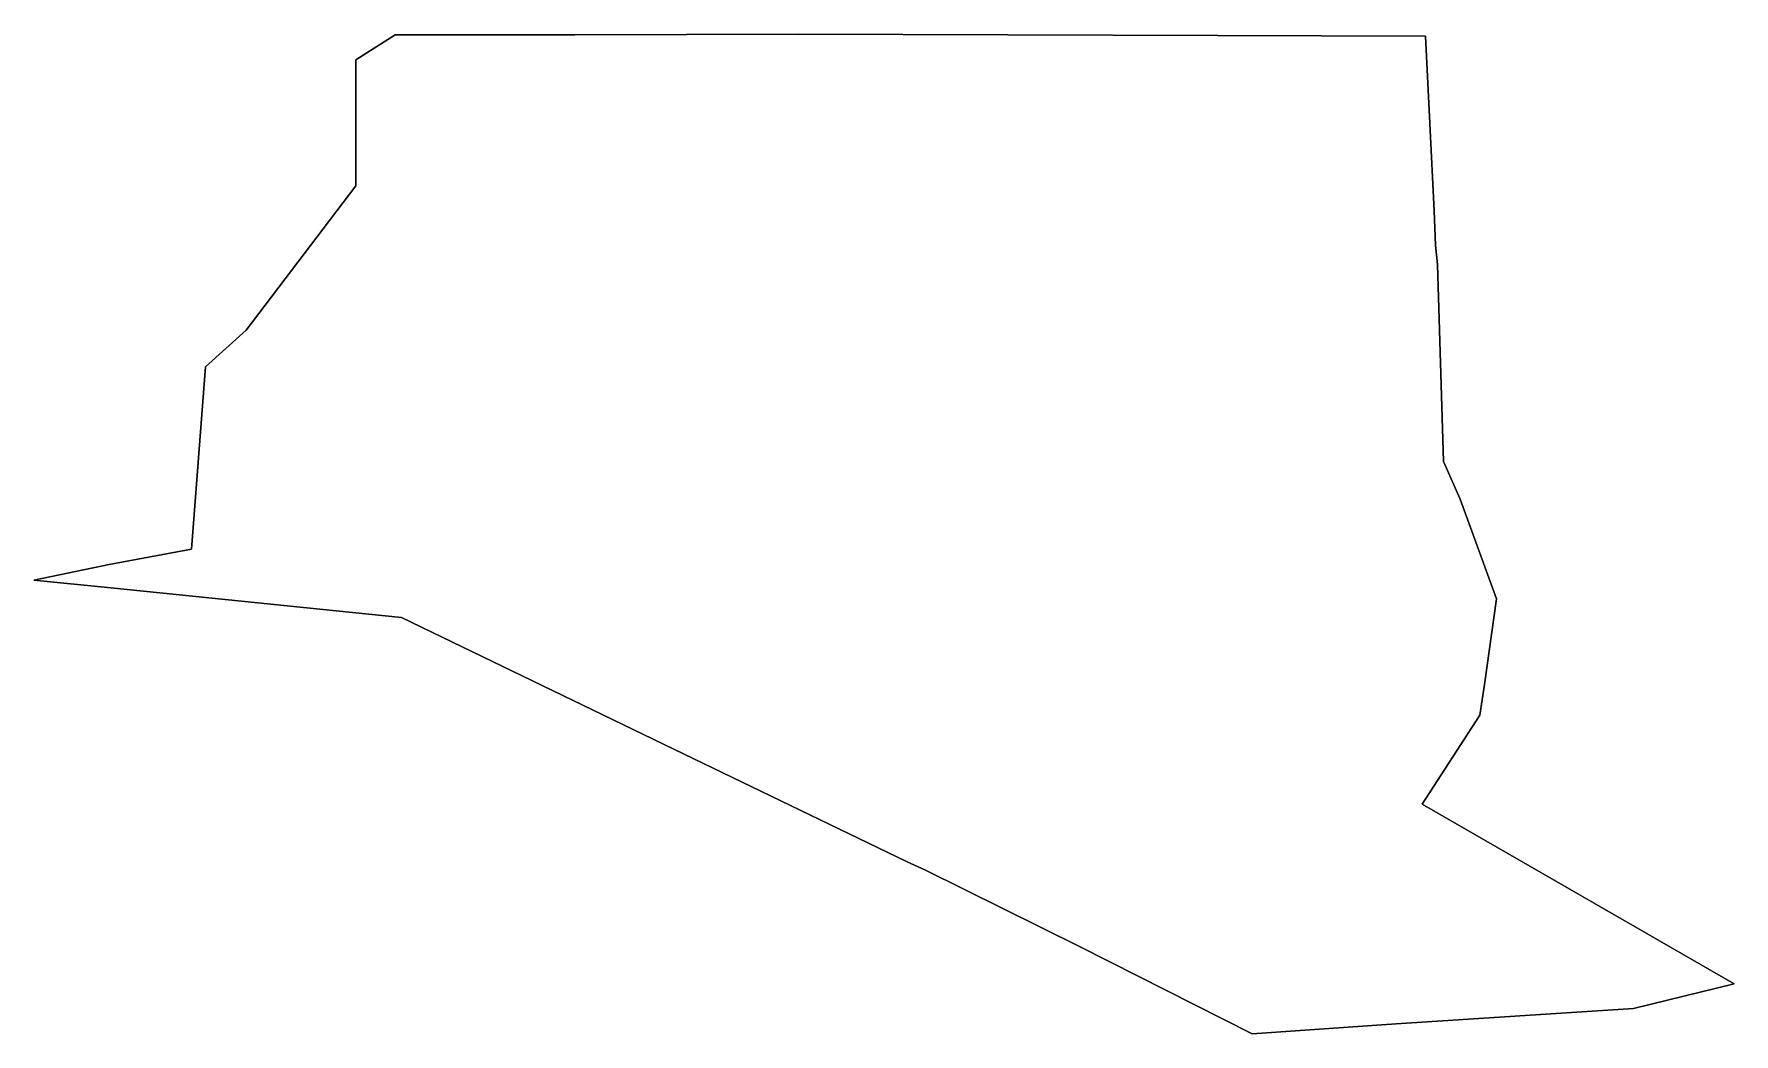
# Model space of a CAD drawing. Extents: x -79.34 to -76.23, y 46.77 to 48.59.
import ezdxf

# ---------------------------------------------------------------- set-up
doc = ezdxf.new("R2010")
doc.units = 0
doc.header["$MEASUREMENT"] = 0
doc.layers.add('GEO_', color=7, linetype='Continuous')

msp = doc.modelspace()

# ---------------------------------------------------------------- linework, layer by layer
at = {"layer": 'GEO_', "color": 7}
for p, q in [((-78.75, 48.5427), (-78.6778, 48.5887)), ((-78.75, 48.5427), (-78.6778, 48.5887)), ((-78.75, 48.5427), (-78.6778, 48.5887)), ((-78.6778, 48.5887), (-78.75, 48.5427)), ((-78.75, 48.5427), (-78.6778, 48.5887)), ((-78.75, 48.5427), (-78.6778, 48.5887)), ((-78.75, 48.5427), (-78.6778, 48.5887)), ((-78.6778, 48.5887), (-78.75, 48.5427)), ((-78.6778, 48.5887), (-78.35, 48.5887)), ((-78.6778, 48.5887), (-78.35, 48.5887)), ((-78.6778, 48.5887), (-78.6778, 48.5887)), ((-78.6778, 48.5887), (-78.35, 48.5887)), ((-78.35, 48.5887), (-78.6778, 48.5887)), ((-78.6778, 48.5887), (-78.35, 48.5887)), ((-78.6778, 48.5887), (-78.35, 48.5887)), ((-78.6778, 48.5887), (-78.6778, 48.5887)), ((-78.6778, 48.5887), (-78.35, 48.5887)), ((-78.35, 48.5887), (-78.6778, 48.5887)), ((-78.35, 48.5887), (-77.9419, 48.5899)), ((-78.35, 48.5887), (-77.9419, 48.5899)), ((-78.35, 48.5887), (-77.9419, 48.5899)), ((-77.9419, 48.5899), (-78.35, 48.5887)), ((-78.35, 48.5887), (-77.9419, 48.5899)), ((-78.35, 48.5887), (-77.9419, 48.5899)), ((-78.35, 48.5887), (-77.9419, 48.5899)), ((-77.9419, 48.5899), (-78.35, 48.5887)), ((-78.35, 48.5887), (-78.35, 48.5887)), ((-78.35, 48.5887), (-78.35, 48.5887)), ((-77.9419, 48.5899), (-77.1767, 48.5872)), ((-77.9419, 48.5899), (-77.1767, 48.5872)), ((-77.9419, 48.5899), (-77.9419, 48.5899)), ((-77.9419, 48.5899), (-77.1767, 48.5872)), ((-77.1767, 48.5872), (-77.9419, 48.5899)), ((-77.9419, 48.5899), (-77.1767, 48.5872)), ((-77.9419, 48.5899), (-77.1767, 48.5872)), ((-77.9419, 48.5899), (-77.9419, 48.5899)), ((-77.9419, 48.5899), (-77.1767, 48.5872)), ((-77.1767, 48.5872), (-77.9419, 48.5899)), ((-77.1767, 48.5872), (-76.7967, 48.5857)), ((-77.1767, 48.5872), (-76.7967, 48.5857)), ((-77.1767, 48.5872), (-77.1767, 48.5872)), ((-77.1767, 48.5872), (-76.7967, 48.5857)), ((-76.7967, 48.5857), (-77.1767, 48.5872)), ((-77.1767, 48.5872), (-76.7967, 48.5857)), ((-77.1767, 48.5872), (-76.7967, 48.5857)), ((-77.1767, 48.5872), (-77.1767, 48.5872)), ((-77.1767, 48.5872), (-76.7967, 48.5857)), ((-76.7967, 48.5857), (-77.1767, 48.5872)), ((-76.7967, 48.5857), (-76.7806, 48.267)), ((-76.7967, 48.5857), (-76.7806, 48.267)), ((-76.7967, 48.5857), (-76.7967, 48.5857)), ((-76.7967, 48.5857), (-76.7806, 48.267)), ((-76.7806, 48.267), (-76.7967, 48.5857)), ((-76.7967, 48.5857), (-76.7806, 48.267)), ((-76.7967, 48.5857), (-76.7806, 48.267)), ((-76.7967, 48.5857), (-76.7967, 48.5857)), ((-76.7967, 48.5857), (-76.7806, 48.267)), ((-76.7806, 48.267), (-76.7967, 48.5857)), ((-78.75, 48.3129), (-78.75, 48.5427)), ((-78.75, 48.3129), (-78.75, 48.5427)), ((-78.75, 48.3129), (-78.75, 48.5427)), ((-78.75, 48.5427), (-78.75, 48.5427)), ((-78.75, 48.5427), (-78.75, 48.3129)), ((-78.75, 48.3129), (-78.75, 48.5427)), ((-78.75, 48.3129), (-78.75, 48.5427)), ((-78.75, 48.3129), (-78.75, 48.5427)), ((-78.75, 48.5427), (-78.75, 48.5427)), ((-78.75, 48.5427), (-78.75, 48.3129)), ((-78.95, 48.0493), (-78.75, 48.3129)), ((-78.95, 48.0493), (-78.75, 48.3129)), ((-78.95, 48.0493), (-78.75, 48.3129)), ((-78.75, 48.3129), (-78.95, 48.0493)), ((-78.95, 48.0493), (-78.75, 48.3129)), ((-78.95, 48.0493), (-78.75, 48.3129)), ((-78.95, 48.0493), (-78.75, 48.3129)), ((-78.75, 48.3129), (-78.95, 48.0493)), ((-78.75, 48.3129), (-78.75, 48.3129)), ((-78.75, 48.3129), (-78.75, 48.3129)), ((-76.7806, 48.267), (-76.7783, 48.2043)), ((-76.7806, 48.267), (-76.7783, 48.2043)), ((-76.7806, 48.267), (-76.7806, 48.267)), ((-76.7806, 48.267), (-76.7783, 48.2043)), ((-76.7783, 48.2043), (-76.7806, 48.267)), ((-76.7806, 48.267), (-76.7783, 48.2043)), ((-76.7806, 48.267), (-76.7783, 48.2043)), ((-76.7806, 48.267), (-76.7806, 48.267)), ((-76.7806, 48.267), (-76.7783, 48.2043)), ((-76.7783, 48.2043), (-76.7806, 48.267)), ((-76.7783, 48.2043), (-76.775, 48.1695)), ((-76.7783, 48.2043), (-76.775, 48.1695)), ((-76.7783, 48.2043), (-76.7783, 48.2043)), ((-76.7783, 48.2043), (-76.775, 48.1695)), ((-76.775, 48.1695), (-76.7783, 48.2043)), ((-76.7783, 48.2043), (-76.775, 48.1695)), ((-76.7783, 48.2043), (-76.775, 48.1695)), ((-76.7783, 48.2043), (-76.7783, 48.2043)), ((-76.7783, 48.2043), (-76.775, 48.1695)), ((-76.775, 48.1695), (-76.7783, 48.2043)), ((-76.775, 48.1695), (-76.7639, 47.8095)), ((-76.775, 48.1695), (-76.7639, 47.8095)), ((-76.775, 48.1695), (-76.775, 48.1695)), ((-76.775, 48.1695), (-76.7639, 47.8095)), ((-76.7639, 47.8095), (-76.775, 48.1695)), ((-76.775, 48.1695), (-76.7639, 47.8095)), ((-76.775, 48.1695), (-76.7639, 47.8095)), ((-76.775, 48.1695), (-76.775, 48.1695)), ((-76.775, 48.1695), (-76.7639, 47.8095)), ((-76.7639, 47.8095), (-76.775, 48.1695)), ((-79.0244, 47.9826), (-78.95, 48.0493)), ((-79.0244, 47.9826), (-78.95, 48.0493)), ((-79.0244, 47.9826), (-78.95, 48.0493)), ((-78.95, 48.0493), (-79.0244, 47.9826)), ((-79.0244, 47.9826), (-78.95, 48.0493)), ((-79.0244, 47.9826), (-78.95, 48.0493)), ((-79.0244, 47.9826), (-78.95, 48.0493)), ((-78.95, 48.0493), (-79.0244, 47.9826)), ((-78.95, 48.0493), (-78.95, 48.0493)), ((-78.95, 48.0493), (-78.95, 48.0493)), ((-79.05, 47.6499), (-79.0244, 47.9826)), ((-79.05, 47.6499), (-79.0244, 47.9826)), ((-79.05, 47.6499), (-79.0244, 47.9826)), ((-79.0244, 47.9826), (-79.05, 47.6499)), ((-79.05, 47.6499), (-79.0244, 47.9826)), ((-79.05, 47.6499), (-79.0244, 47.9826)), ((-79.05, 47.6499), (-79.0244, 47.9826)), ((-79.0244, 47.9826), (-79.05, 47.6499)), ((-79.0244, 47.9826), (-79.0244, 47.9826)), ((-79.0244, 47.9826), (-79.0244, 47.9826)), ((-76.7639, 47.8095), (-76.7333, 47.741)), ((-76.7639, 47.8095), (-76.7333, 47.741)), ((-76.7639, 47.8095), (-76.7639, 47.8095)), ((-76.7639, 47.8095), (-76.7333, 47.741)), ((-76.7333, 47.741), (-76.7639, 47.8095)), ((-76.7639, 47.8095), (-76.7333, 47.741)), ((-76.7639, 47.8095), (-76.7333, 47.741)), ((-76.7639, 47.8095), (-76.7639, 47.8095)), ((-76.7639, 47.8095), (-76.7333, 47.741)), ((-76.7333, 47.741), (-76.7639, 47.8095)), ((-76.7333, 47.741), (-76.6667, 47.5589)), ((-76.7333, 47.741), (-76.6667, 47.5589)), ((-76.7333, 47.741), (-76.7333, 47.741)), ((-76.7333, 47.741), (-76.6667, 47.5589)), ((-76.6667, 47.5589), (-76.7333, 47.741)), ((-76.7333, 47.741), (-76.6667, 47.5589)), ((-76.7333, 47.741), (-76.6667, 47.5589)), ((-76.7333, 47.741), (-76.7333, 47.741)), ((-76.7333, 47.741), (-76.6667, 47.5589)), ((-76.6667, 47.5589), (-76.7333, 47.741)), ((-79.2, 47.6215), (-79.05, 47.6499)), ((-79.2, 47.6215), (-79.05, 47.6499)), ((-79.2, 47.6215), (-79.05, 47.6499)), ((-79.05, 47.6499), (-79.2, 47.6215)), ((-79.2, 47.6215), (-79.05, 47.6499)), ((-79.2, 47.6215), (-79.05, 47.6499)), ((-79.2, 47.6215), (-79.05, 47.6499)), ((-79.05, 47.6499), (-79.2, 47.6215)), ((-79.05, 47.6499), (-79.05, 47.6499)), ((-79.05, 47.6499), (-79.05, 47.6499)), ((-79.3375, 47.593), (-79.2, 47.6215)), ((-79.2, 47.6215), (-79.3375, 47.593)), ((-79.3375, 47.593), (-79.2, 47.6215)), ((-79.2, 47.6215), (-79.3375, 47.593)), ((-79.2, 47.6215), (-79.2, 47.6215)), ((-79.2, 47.6215), (-79.2, 47.6215)), ((-79.3375, 47.593), (-79.1975, 47.579)), ((-79.3375, 47.593), (-79.1975, 47.579)), ((-79.3375, 47.593), (-79.3375, 47.593)), ((-79.3375, 47.593), (-79.1975, 47.579)), ((-79.1975, 47.579), (-79.3375, 47.593)), ((-79.1975, 47.579), (-79.3375, 47.593)), ((-79.1975, 47.579), (-79.3375, 47.593)), ((-79.1975, 47.579), (-79.3375, 47.593)), ((-79.3375, 47.593), (-79.3375, 47.593)), ((-79.3375, 47.593), (-79.1975, 47.579)), ((-79.3375, 47.593), (-79.1975, 47.579)), ((-79.3375, 47.593), (-79.1975, 47.579)), ((-79.3375, 47.593), (-79.3375, 47.593)), ((-79.3375, 47.593), (-79.1975, 47.579)), ((-79.1975, 47.579), (-79.3375, 47.593)), ((-79.1975, 47.579), (-79.3375, 47.593)), ((-79.1975, 47.579), (-79.3375, 47.593)), ((-79.1975, 47.579), (-79.3375, 47.593)), ((-79.3375, 47.593), (-79.3375, 47.593)), ((-79.3375, 47.593), (-79.1975, 47.579)), ((-79.1975, 47.579), (-78.6667, 47.5248)), ((-79.1975, 47.579), (-78.6667, 47.5248)), ((-79.1975, 47.579), (-79.1975, 47.579)), ((-79.1975, 47.579), (-78.6667, 47.5248)), ((-78.6667, 47.5248), (-79.1975, 47.579)), ((-78.6667, 47.5248), (-79.1975, 47.579)), ((-78.6667, 47.5248), (-79.1975, 47.579)), ((-78.6667, 47.5248), (-79.1975, 47.579)), ((-79.1975, 47.579), (-79.1975, 47.579)), ((-79.1975, 47.579), (-78.6667, 47.5248)), ((-79.1975, 47.579), (-78.6667, 47.5248)), ((-79.1975, 47.579), (-78.6667, 47.5248)), ((-79.1975, 47.579), (-79.1975, 47.579)), ((-79.1975, 47.579), (-78.6667, 47.5248)), ((-78.6667, 47.5248), (-79.1975, 47.579)), ((-78.6667, 47.5248), (-79.1975, 47.579)), ((-78.6667, 47.5248), (-79.1975, 47.579)), ((-78.6667, 47.5248), (-79.1975, 47.579)), ((-79.1975, 47.579), (-79.1975, 47.579)), ((-79.1975, 47.579), (-78.6667, 47.5248)), ((-76.6667, 47.5589), (-76.6892, 47.4025)), ((-76.6667, 47.5589), (-76.6892, 47.4025)), ((-76.6667, 47.5589), (-76.6892, 47.4025)), ((-76.6892, 47.4025), (-76.6667, 47.5589)), ((-76.6667, 47.5589), (-76.6892, 47.4025)), ((-76.6667, 47.5589), (-76.6892, 47.4025)), ((-76.6667, 47.5589), (-76.6892, 47.4025)), ((-76.6892, 47.4025), (-76.6667, 47.5589)), ((-76.6667, 47.5589), (-76.6667, 47.5589)), ((-76.6667, 47.5589), (-76.6667, 47.5589)), ((-78.6667, 47.5248), (-78.1517, 47.2762)), ((-78.6667, 47.5248), (-78.1517, 47.2762)), ((-78.6667, 47.5248), (-78.6667, 47.5248)), ((-78.6667, 47.5248), (-78.1517, 47.2762)), ((-78.1517, 47.2762), (-78.6667, 47.5248)), ((-78.1517, 47.2762), (-78.6667, 47.5248)), ((-78.1517, 47.2762), (-78.6667, 47.5248)), ((-78.1517, 47.2762), (-78.6667, 47.5248)), ((-78.6667, 47.5248), (-78.6667, 47.5248)), ((-78.6667, 47.5248), (-78.1517, 47.2762)), ((-78.6667, 47.5248), (-78.1517, 47.2762)), ((-78.6667, 47.5248), (-78.1517, 47.2762)), ((-78.6667, 47.5248), (-78.6667, 47.5248)), ((-78.6667, 47.5248), (-78.1517, 47.2762)), ((-78.1517, 47.2762), (-78.6667, 47.5248)), ((-78.1517, 47.2762), (-78.6667, 47.5248)), ((-78.1517, 47.2762), (-78.6667, 47.5248)), ((-78.1517, 47.2762), (-78.6667, 47.5248)), ((-78.6667, 47.5248), (-78.6667, 47.5248)), ((-78.6667, 47.5248), (-78.1517, 47.2762)), ((-76.6892, 47.4025), (-76.6972, 47.3469)), ((-76.6892, 47.4025), (-76.6972, 47.3469)), ((-76.6892, 47.4025), (-76.6972, 47.3469)), ((-76.6972, 47.3469), (-76.6892, 47.4025)), ((-76.6892, 47.4025), (-76.6972, 47.3469)), ((-76.6892, 47.4025), (-76.6972, 47.3469)), ((-76.6892, 47.4025), (-76.6972, 47.3469)), ((-76.6972, 47.3469), (-76.6892, 47.4025)), ((-76.6892, 47.4025), (-76.6892, 47.4025)), ((-76.6892, 47.4025), (-76.6892, 47.4025)), ((-76.6972, 47.3469), (-76.8028, 47.1844)), ((-76.6972, 47.3469), (-76.8028, 47.1844)), ((-76.6972, 47.3469), (-76.8028, 47.1844)), ((-76.8028, 47.1844), (-76.6972, 47.3469)), ((-76.6972, 47.3469), (-76.8028, 47.1844)), ((-76.6972, 47.3469), (-76.8028, 47.1844)), ((-76.6972, 47.3469), (-76.8028, 47.1844)), ((-76.8028, 47.1844), (-76.6972, 47.3469)), ((-76.6972, 47.3469), (-76.6972, 47.3469)), ((-76.6972, 47.3469), (-76.6972, 47.3469)), ((-78.1517, 47.2762), (-77.7431, 47.0792)), ((-78.1517, 47.2762), (-77.7431, 47.0792)), ((-78.1517, 47.2762), (-78.1517, 47.2762)), ((-78.1517, 47.2762), (-77.7431, 47.0792)), ((-77.7431, 47.0792), (-78.1517, 47.2762)), ((-77.7431, 47.0792), (-78.1517, 47.2762)), ((-77.7431, 47.0792), (-78.1517, 47.2762)), ((-77.7431, 47.0792), (-78.1517, 47.2762)), ((-78.1517, 47.2762), (-78.1517, 47.2762)), ((-78.1517, 47.2762), (-77.7431, 47.0792)), ((-78.1517, 47.2762), (-77.7431, 47.0792)), ((-78.1517, 47.2762), (-77.7431, 47.0792)), ((-78.1517, 47.2762), (-78.1517, 47.2762)), ((-78.1517, 47.2762), (-77.7431, 47.0792)), ((-77.7431, 47.0792), (-78.1517, 47.2762)), ((-77.7431, 47.0792), (-78.1517, 47.2762)), ((-77.7431, 47.0792), (-78.1517, 47.2762)), ((-77.7431, 47.0792), (-78.1517, 47.2762)), ((-78.1517, 47.2762), (-78.1517, 47.2762)), ((-78.1517, 47.2762), (-77.7431, 47.0792)), ((-76.8028, 47.1844), (-76.2333, 46.8567)), ((-76.8028, 47.1844), (-76.2333, 46.8567)), ((-76.8028, 47.1844), (-76.8028, 47.1844)), ((-76.8028, 47.1844), (-76.2333, 46.8567)), ((-76.2333, 46.8567), (-76.8028, 47.1844)), ((-76.8028, 47.1844), (-76.2333, 46.8567)), ((-76.8028, 47.1844), (-76.2333, 46.8567)), ((-76.8028, 47.1844), (-76.8028, 47.1844)), ((-76.8028, 47.1844), (-76.2333, 46.8567)), ((-76.2333, 46.8567), (-76.8028, 47.1844)), ((-77.7431, 47.0792), (-77.7097, 47.0641)), ((-77.7431, 47.0792), (-77.7097, 47.0641)), ((-77.7431, 47.0792), (-77.7431, 47.0792)), ((-77.7431, 47.0792), (-77.7097, 47.0641)), ((-77.7097, 47.0641), (-77.7431, 47.0792)), ((-77.7097, 47.0641), (-77.7431, 47.0792)), ((-77.7097, 47.0641), (-77.7431, 47.0792)), ((-77.7097, 47.0641), (-77.7431, 47.0792)), ((-77.7431, 47.0792), (-77.7431, 47.0792)), ((-77.7431, 47.0792), (-77.7097, 47.0641)), ((-77.7431, 47.0792), (-77.7097, 47.0641)), ((-77.7431, 47.0792), (-77.7097, 47.0641)), ((-77.7431, 47.0792), (-77.7431, 47.0792)), ((-77.7431, 47.0792), (-77.7097, 47.0641)), ((-77.7097, 47.0641), (-77.7431, 47.0792)), ((-77.7097, 47.0641), (-77.7431, 47.0792)), ((-77.7097, 47.0641), (-77.7431, 47.0792)), ((-77.7097, 47.0641), (-77.7431, 47.0792)), ((-77.7431, 47.0792), (-77.7431, 47.0792)), ((-77.7431, 47.0792), (-77.7097, 47.0641)), ((-77.7097, 47.0641), (-77.4275, 46.924)), ((-77.7097, 47.0641), (-77.4275, 46.924)), ((-77.7097, 47.0641), (-77.7097, 47.0641)), ((-77.7097, 47.0641), (-77.4275, 46.924)), ((-77.4275, 46.924), (-77.7097, 47.0641)), ((-77.4275, 46.924), (-77.7097, 47.0641)), ((-77.4275, 46.924), (-77.7097, 47.0641)), ((-77.4275, 46.924), (-77.7097, 47.0641)), ((-77.7097, 47.0641), (-77.7097, 47.0641)), ((-77.7097, 47.0641), (-77.4275, 46.924)), ((-77.7097, 47.0641), (-77.4275, 46.924)), ((-77.7097, 47.0641), (-77.4275, 46.924)), ((-77.7097, 47.0641), (-77.7097, 47.0641)), ((-77.7097, 47.0641), (-77.4275, 46.924)), ((-77.4275, 46.924), (-77.7097, 47.0641)), ((-77.4275, 46.924), (-77.7097, 47.0641)), ((-77.4275, 46.924), (-77.7097, 47.0641)), ((-77.4275, 46.924), (-77.7097, 47.0641)), ((-77.7097, 47.0641), (-77.7097, 47.0641)), ((-77.7097, 47.0641), (-77.4275, 46.924)), ((-77.4275, 46.924), (-77.1131, 46.765)), ((-77.4275, 46.924), (-77.1131, 46.765)), ((-77.4275, 46.924), (-77.4275, 46.924)), ((-77.4275, 46.924), (-77.1131, 46.765)), ((-77.1131, 46.765), (-77.4275, 46.924)), ((-77.1131, 46.765), (-77.4275, 46.924)), ((-77.1131, 46.765), (-77.4275, 46.924)), ((-77.1131, 46.765), (-77.4275, 46.924)), ((-77.4275, 46.924), (-77.4275, 46.924)), ((-77.4275, 46.924), (-77.1131, 46.765)), ((-77.4275, 46.924), (-77.1131, 46.765)), ((-77.4275, 46.924), (-77.1131, 46.765)), ((-77.4275, 46.924), (-77.4275, 46.924)), ((-77.4275, 46.924), (-77.1131, 46.765)), ((-77.1131, 46.765), (-77.4275, 46.924)), ((-77.1131, 46.765), (-77.4275, 46.924)), ((-77.1131, 46.765), (-77.4275, 46.924)), ((-77.1131, 46.765), (-77.4275, 46.924)), ((-77.4275, 46.924), (-77.4275, 46.924)), ((-77.4275, 46.924), (-77.1131, 46.765)), ((-76.2333, 46.8567), (-76.4167, 46.8116)), ((-76.2333, 46.8567), (-76.4167, 46.8116)), ((-76.2333, 46.8567), (-76.4167, 46.8116)), ((-76.4167, 46.8116), (-76.2333, 46.8567)), ((-76.2333, 46.8567), (-76.4167, 46.8116)), ((-76.2333, 46.8567), (-76.4167, 46.8116)), ((-76.2333, 46.8567), (-76.4167, 46.8116)), ((-76.4167, 46.8116), (-76.2333, 46.8567)), ((-76.2333, 46.8567), (-76.2333, 46.8567)), ((-76.2333, 46.8567), (-76.2333, 46.8567)), ((-76.4167, 46.8116), (-76.85, 46.7834)), ((-76.4167, 46.8116), (-76.85, 46.7834)), ((-76.4167, 46.8116), (-76.85, 46.7834)), ((-76.85, 46.7834), (-76.4167, 46.8116)), ((-76.4167, 46.8116), (-76.85, 46.7834)), ((-76.4167, 46.8116), (-76.85, 46.7834)), ((-76.4167, 46.8116), (-76.85, 46.7834)), ((-76.85, 46.7834), (-76.4167, 46.8116)), ((-76.4167, 46.8116), (-76.4167, 46.8116)), ((-76.4167, 46.8116), (-76.4167, 46.8116)), ((-76.85, 46.7834), (-77.1131, 46.765)), ((-76.85, 46.7834), (-77.1131, 46.765)), ((-76.85, 46.7834), (-77.1131, 46.765)), ((-77.1131, 46.765), (-76.85, 46.7834)), ((-76.85, 46.7834), (-77.1131, 46.765)), ((-76.85, 46.7834), (-77.1131, 46.765)), ((-76.85, 46.7834), (-77.1131, 46.765)), ((-77.1131, 46.765), (-76.85, 46.7834)), ((-76.85, 46.7834), (-76.85, 46.7834)), ((-76.85, 46.7834), (-76.85, 46.7834)), ((-77.1131, 46.765), (-77.1131, 46.765)), ((-77.1131, 46.765), (-77.1131, 46.765)), ((-77.1131, 46.765), (-77.1131, 46.765)), ((-77.1131, 46.765), (-77.1131, 46.765))]:
    msp.add_line(p, q, dxfattribs=at)

doc.saveas('drawing.dxf')
